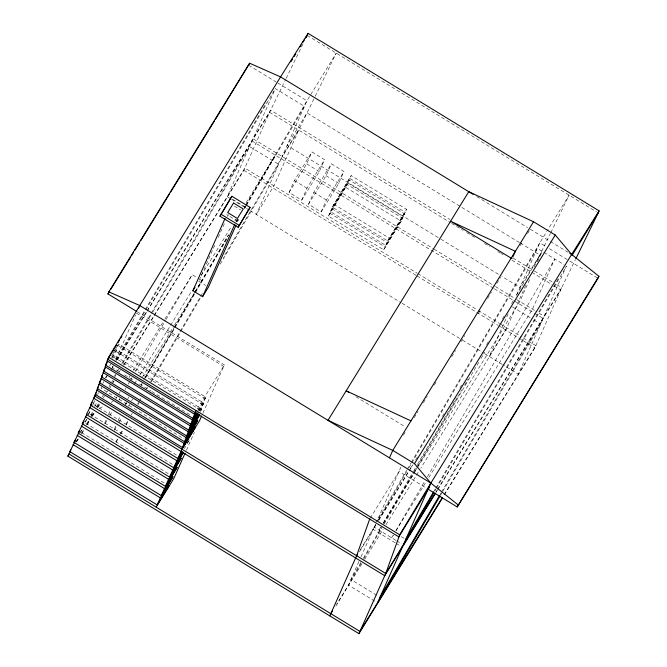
<?xml version="1.0" encoding="UTF-8"?>
<svg xmlns="http://www.w3.org/2000/svg" width="667" height="667" viewBox="0 0 667 667"><rect width="100%" height="100%" fill="white"/><g stroke="black" fill="none" stroke-linecap="round" stroke-linejoin="round"><path stroke-width="0.5" stroke-dasharray="3.33 2.5" d="M201.217 410.497L201.784 408.913L114.466 355.653L113.899 357.237L201.217 410.497L200.142 412.256M112.189 357.57L116.55 349.808L203.869 403.068L199.516 410.83M111.572 356.136L118.634 343.964L205.953 397.224L198.349 410.28M102.251 386.185L101.259 388.411L184.167 438.986M86.868 424.379L88.936 419.735M91.037 415.007L92.721 411.222M94.831 406.495L96.932 401.767M115.975 358.996L135.551 315.024M104.636 423.27L106.328 419.46M108.446 414.707L110.564 409.955M114.332 429.181L116.033 425.379M118.142 420.627L120.26 415.875M125.329 404.485L126.171 402.601M127.847 398.841L128.681 396.965M115.975 442.129L117.625 438.419M142.179 383.267L141.354 385.126L142.405 383.325M493.555 288.269L252.034 140.962L227.23 196.665L230.757 198.816M154.486 315.424L243.839 170.31L270.627 110.155L285.693 79.315M199.166 280.257L214.849 245.047M218.234 237.435L225.012 222.211M227.555 216.5L228.406 214.599M237.085 219.16L236.477 220.527L226.78 214.607M237.685 221.461L238.528 219.56M281.14 158.713L256.336 214.415L273.937 185.843L298.741 130.132L281.14 158.713L223.27 257.637M289.094 192.438L294.38 180.549L311.981 151.968L324.596 159.663L319.301 171.544L301.701 200.125L289.094 192.438L306.687 163.857L311.981 151.968M186.36 450.292L194.364 432.324M202.885 413.19L224.37 364.924L137.052 311.664M301.701 200.125L306.995 188.244L324.596 159.663M308.496 204.269L313.79 192.388L331.382 163.807L343.997 171.502L338.703 183.383L321.11 211.964L308.496 204.269L326.096 175.688L331.382 163.807M321.11 211.964L326.396 200.075L343.997 171.502M328.364 216.066L347.282 184.517L402.585 218.251L401.259 221.219L383.667 249.8L328.364 216.066L347.282 184.517M330.348 211.614L349.266 180.065L404.569 213.79L403.243 216.767L385.651 245.348L330.348 211.614L349.266 180.065M332.333 207.154L351.251 175.604L406.553 209.338L405.228 212.306L387.635 240.887L332.333 207.154L351.251 175.604M383.667 249.8L402.585 218.251M385.651 245.348L404.569 213.79M387.635 240.887L406.553 209.338M358.896 561.547L348.416 585.084L336.685 604.144M361.005 556.812L373.22 529.381L395.273 542.83M395.831 540.345L374.212 527.155L375.454 524.37M400.959 467.075L376.688 521.586L406.678 470.327M508.146 313.882L489.194 356.445L506.795 327.864M516.642 294.806L539.795 242.805L546.848 231.341M525.713 285.376L505.803 330.098L420.81 468.126M529.531 279.715L519.843 301.476L417.259 468.076M537.527 261.739L542.163 251.334L537.31 248.374L407.879 469.601M534.284 313.115L543.105 318.493L518.301 374.204L503.31 365.057M444.472 494.731L534.909 347.849L561.697 287.685L575.396 259.655M286.151 78.381L303.043 43.805M313.874 98.958L299.733 127.906L282.133 156.487L306.937 100.784L336.26 53.143L314.332 98.024M533.95 267.133L550.383 233.508M550.842 232.575L569.118 195.173L547.399 230.457M115.783 360.005L144.714 310.547M145.239 309.646L266.25 102.81M119.301 371.677L112.248 367.375L113.298 365.574M116.458 360.18L145.389 310.722M145.923 309.822L274.821 89.495M90.929 416.325L93.43 412.048M96.557 406.712L98.658 403.118M102.334 396.832L103.385 395.039M114.416 376.18L115.466 374.387M117.567 370.794L118.618 369.001M121.769 363.615L150.659 314.232M151.184 313.34L252.034 140.962M89.086 420.81L86.452 425.304L89.178 420.877M91.713 416.316L94.347 411.814M96.973 407.32L99.083 403.727M109.08 386.635L111.181 383.041M111.706 382.141L112.756 380.34M114.866 376.747L115.916 374.946M122.753 363.257L152.218 312.898M152.743 311.998L249.55 146.532L278.664 164.282L219.21 265.9M105.136 423.537L107.762 419.051M109.863 415.466L112.481 410.98M118.776 400.225L119.827 398.432M125.079 389.461L126.121 387.669M128.222 384.084L130.323 380.498M130.849 379.598L131.899 377.805M135.568 371.527L165.474 320.418M166 319.518L192.229 274.687L196.64 277.372M143.83 379.556L173.82 328.297M174.345 327.397L228.539 234.776M235.91 222.186L237.485 219.485M244.322 207.796L245.381 205.995M245.906 205.094L306.937 100.784L277.831 83.025M114.315 430.348L116.942 425.871M119.043 422.286L121.661 417.8M128.481 406.145L129.531 404.352M131.632 400.759L132.683 398.966M145.273 377.447L228.664 234.909M236.527 221.469L237.577 219.676M244.389 208.029L245.439 206.236M245.965 205.336L275.321 155.161L244.764 204.794M145.564 377.931L174.504 328.472M175.029 327.572L195.022 293.397M195.548 292.505L226.588 239.445M237.11 221.461L238.161 219.66M244.472 208.871L246.056 206.17M246.582 205.269L304.452 106.353L275.346 88.594L253.026 138.736L433.225 248.641M120.143 433.892L122.778 429.398M125.93 424.004L127.514 421.302M131.191 415.007L132.249 413.207M137.51 404.219L138.561 402.418M139.086 401.517L141.187 397.924M146.448 388.928L147.507 387.127M150.659 381.732L179.598 332.274M180.123 331.374L200.117 297.199M200.642 296.306L202.743 292.705M116.083 442.163L118.192 438.561M120.819 434.067L123.453 429.573M126.08 425.079L128.189 421.477M138.186 404.394L139.236 402.593M151.334 381.908L200.792 297.374M407.203 469.426L410.889 463.131M411.414 462.231L539.795 242.805L545.965 246.573M374.212 527.155L375.788 524.454M378.422 519.96L407.354 470.502M380.64 527.414L379.064 530.115L380.699 527.455M383.275 522.92L413.257 471.661M413.79 470.76L415.366 468.059M417.467 464.465L456.403 397.916M511.647 303.493L513.748 299.9M516.383 295.398L542.163 251.334M360.897 562.431L350.9 579.515L378.239 596.198M363.523 557.937L381.416 527.364M383.517 523.762L412.981 473.403M413.507 472.503L416.133 468.009M416.667 467.108L461.914 389.77M464.54 385.276L468.226 378.981M361.047 563.507L348.416 585.084L375.763 601.767M363.673 559.013L382.091 527.53M384.192 523.937L414.707 471.777M415.233 470.877L478.898 362.064M480.999 358.471L484.684 352.176M393.255 535.109L391.671 537.802L393.313 535.151M395.881 530.615L424.821 481.149M427.455 476.655L554.777 259.029L532.458 309.163L428.781 477.547M434.209 490.779L435.259 488.978M435.784 488.077L558.904 277.647M434.884 490.954L435.935 489.153M436.46 488.252L566.416 266.133L544.097 316.266L535.776 311.197M439.987 494.756L441.037 492.955M441.562 492.054L543.105 318.493M440.662 494.931L442.238 492.229M442.763 491.329L540.62 324.062L531.807 318.684M113.215 352.785L118.634 343.964M111.672 357.754L116.55 349.808M112.84 358.296L114.466 355.653M109.671 365.908L110.755 364.149M105.503 377.597L106.587 375.838M106.02 377.414L107.645 374.771M197.832 410.463L205.953 397.224M198.999 411.014L203.869 403.068M200.158 411.564L201.784 408.913M105.845 377.764L106.912 376.038M112.248 367.375L113.34 365.599M116.608 360.28L146.623 311.539M147.165 310.655L270.627 110.155L449.933 219.518M102.726 383.458L103.785 381.724M111.256 369.601L113.44 366.058M117.259 359.855L146.723 311.998M147.265 311.114L269.635 112.381L450.717 222.828M97.524 394.472L98.591 392.746M93.313 403.26L94.914 400.667M92.321 405.494L94.989 401.159M88.111 414.282L90.779 409.947M88.186 414.774L90.854 410.447M85.051 421.836L86.643 419.235M85.118 422.328L86.718 419.726M79.848 432.85L82.516 428.514M80.457 432.474L83.125 428.147M75.713 442.129L78.381 437.802M76.321 441.762L78.989 437.435M81.124 433.967L83.784 429.64M91.913 416.441L94.639 412.014M97.365 407.587L100.092 403.151M103.368 397.832L104.461 396.065M106.645 392.521L107.737 390.745M112.648 382.766L113.732 380.999M119.193 372.136L120.285 370.36M123.553 365.049L153.568 316.3M154.11 315.416L244.831 168.084L417.025 273.12M76.58 441.954L79.306 437.535M82.024 433.108L84.209 429.573M86.935 425.146L89.653 420.719M92.379 416.3L95.106 411.873M97.824 407.454L100.008 403.91M109.813 387.986L110.905 386.21M113.082 382.675L114.174 380.907M123.979 364.974L153.944 316.308M115.883 398.674L116.975 396.907M119.16 393.363L120.243 391.587M128.973 377.422L130.065 375.646M133.333 370.335L164.415 319.852M164.966 318.968L192.229 274.687M134.542 383.8L136.727 380.257M139.995 374.946L170.01 326.205M170.552 325.313L191.838 290.754M201.109 275.688L231.666 226.063M234.942 220.744L236.035 218.968M125.588 404.594L126.68 402.818M142.488 377.138L174.12 325.771M174.662 324.887L194.839 292.113M195.389 291.229L201.926 280.599L200.167 279.523M197.215 409.029L224.37 364.924M187.435 442.905L189.57 439.445L184.309 448.599M403.368 435.251L405.511 431.774M414.174 417.7L417.984 411.522M423.42 402.685L427.23 396.506M434.292 385.026L436.468 381.491M451.701 356.762L455.503 350.575M460.939 341.746L464.749 335.568M478.347 313.482L480.523 309.955M487.585 298.466L491.396 292.288M496.832 283.458L500.642 277.272M520.085 245.698L522.219 242.221M527.572 233.533L529.706 230.065M370.227 518.201L399.016 471.452L426.355 488.127M360.347 549.675L375.846 524.495M378.573 520.068L409.68 469.551M410.222 468.668L412.948 464.232M415.683 459.805L417.859 456.261M442.421 416.375L444.597 412.831M459.88 388.019L462.064 384.475M486.618 344.597L488.794 341.054M502.443 318.893L504.619 315.349M359.355 551.901L375.946 524.954M378.673 520.518L408.688 471.777M409.23 470.894L413.048 464.691M383.425 523.02L413.44 474.279M413.982 473.395L416.708 468.968M335.818 606.161L361.973 563.69M364.699 559.271L383.217 529.181M385.943 524.762L415.908 476.096M416.45 475.204L418.634 471.669M396.04 530.715L426.055 481.974M436.06 491.737L437.152 489.962M437.694 489.078L561.697 287.685L555.519 283.917M436.16 492.188L437.244 490.42M437.794 489.536L560.705 289.912L552.76 285.076M444.097 494.722L535.901 345.623L522.67 337.552M99.375 408.396L103.91 406.053M111.164 402.318L112.981 401.384M307.153 35.393L596.465 211.848M476.672 196.515L527.614 227.589M530.248 229.19L549.616 241.004M550.492 241.546L568.101 252.284M248.724 65.274L276.063 81.949M549.491 248.724L567.133 259.488M569.776 261.097L598.007 278.314M543.847 252.359L563.923 264.607M519.435 242.546L307.02 112.99L287.085 145.373L439.953 238.611M520.327 243.088L539.878 255.011L519.935 287.394L502.159 276.555M513.031 258.004L531.699 269.393M534.35 271.01L554.636 283.383M451.609 223.37L463.156 230.423M466.717 232.591L475.604 238.011M484.492 243.43L489.82 246.682M497.824 251.559L500.492 253.185M501.376 253.727L503.151 254.811M512.039 260.238L551.884 284.534M349.925 178.573L405.228 212.306M440.837 239.153L501.276 276.013M347.941 183.033L403.243 216.767M345.956 187.485L401.259 221.219M306.687 163.857L319.301 171.544M326.096 175.688L338.703 183.383M434.109 249.183L494.547 286.043M495.439 286.585L514.991 298.516M516.608 299.5L534.951 310.689M494.447 288.811L533.4 312.573M512.398 306.853L530.924 318.151M333.65 204.185L388.953 237.919M294.38 180.549L306.995 188.244M313.79 192.388L326.396 200.075M331.666 208.638L386.968 242.371M329.681 213.098L384.984 246.832M417.917 273.662L477.464 309.98M478.356 310.522L499.683 323.528M500.575 324.07L521.786 337.01M243.839 170.31L416.108 275.388M417 275.93L497.807 325.221M498.699 325.763L534.909 347.849M232.691 199.366L247.432 208.354M231.641 199.358L249.283 210.113M250.167 210.655L401.209 302.776M402.093 303.318L461.647 339.645M462.531 340.187L483.867 353.193M484.751 353.735L502.426 364.515M234.409 206.153L240.579 209.922M198.749 281.207L205.803 285.518M355.836 396.698L405.011 426.697M136.385 313.156L223.712 366.416M118.067 345.548L205.386 398.808M115.983 351.392L203.302 404.652M401.384 536.643L404.035 538.261M124.596 374.904L134.3 380.824M139.586 384.05L151.059 391.045M151.934 391.579L166.05 400.192M166.933 400.725L191.629 415.791M396.665 540.854L401.651 543.897M396.148 543.372L401.442 546.598M93.98 404.752L177.772 455.861M89.845 414.04L173.637 465.149M85.709 423.32L169.51 474.429M81.582 432.608L165.374 483.717"/><path stroke-width="1" d="M95.731 394.189L90.512 405.236L177.839 458.496L181.974 449.216L194.964 428.031L195.531 426.446L182.533 447.632L95.214 394.372L97.816 388.344M182.533 447.632L184.059 443.372L197.615 420.602L184.617 441.787L97.299 388.527L99.9 382.499M184.617 441.787L186.143 437.527L199.7 414.757L186.702 435.943L99.383 382.683L102.526 375.771M198.533 414.207L188.786 430.098L101.467 376.838L104.611 369.927M197.916 412.773L190.87 424.254L103.552 370.994L106.153 364.966M196.206 413.106L192.955 418.409L105.636 365.149L108.629 357.262L139.778 305.536L280.557 76.897L308.062 33.35L599.133 210.88L575.854 258.721M186.702 435.943L188.227 431.682L198.516 414.907M188.786 430.098L190.312 425.838L197.891 413.473M190.87 424.254L192.396 419.993L196.723 412.931M192.955 418.409L195.948 410.522M329.823 615.899L356.612 555.736L369.685 519.084M136.168 311.13L107.937 293.914L108.854 291.871L249.633 63.232L280.557 76.897L473.161 194.372M442.288 498.274L358.938 633.65L67.867 456.12L70.452 451.292M167.909 488.094L168.901 485.868L157.17 504.919L69.852 451.659L75.121 441.137M157.17 504.919L160.313 497.865L173.036 476.58L161.306 495.631L73.979 442.371L79.256 431.857M83.925 421.702L78.114 433.091L165.433 486.351L177.164 467.3L164.441 488.577L161.306 495.631M165.433 486.351L168.576 479.298L181.299 458.012L169.568 477.063L82.249 423.803L86.993 414.149M91.654 404.002L86.385 414.524L173.703 467.784L183.3 452.193M138.611 308.162L139.778 305.536L108.854 291.871M249.633 63.232L215.433 119.335M219.952 216.183L231.874 196.265L250.075 207.37L238.161 227.289L219.952 216.183L221.002 214.482M231.874 196.265L222.053 212.781M235.993 225.271L208.446 287.127L202.585 296.657L192.88 290.737L225.079 218.409M307.462 34.709L308.062 33.35M202.585 296.657L234.784 224.329M238.161 227.289L250.075 207.37M169.568 477.063L172.711 470.01L183.375 452.693M173.703 467.784L176.847 460.73L182.174 452.068M185.101 453.135L173.77 478.564L156.178 507.145M201.634 415.991L199.566 420.635L181.974 449.216M389.47 457.837L392.771 450.408L533.55 221.769L555.252 235.001L571.627 254.435L598.916 276.271L598.007 278.314L457.228 506.953L428.122 489.203M512.89 256.87L515.366 251.301L450.584 221.227L512.064 258.729M599.133 210.88L571.627 254.435L430.849 483.075L399.7 534.792L385.718 573.487L358.938 633.65M402.326 547.132L377.522 602.843L440.137 495.831M457.228 506.953L598.916 276.271M306.245 37.26L307.153 35.393L305.528 38.036M405.794 539.336L433.683 491.679M433.833 492.746L403.318 544.906L430.849 483.075L414.474 463.64L392.771 450.408L327.989 420.335L468.768 191.696L533.55 221.769M380.007 597.273L439.453 495.656M105.636 365.149L107.262 362.498M103.552 370.994L105.178 368.342M101.467 376.838L102.551 375.071M99.383 382.683L101.009 380.032M97.299 388.527L98.382 386.76M95.214 394.372L96.298 392.605M107.937 293.914L109.58 291.254M110.672 289.486L130.315 257.579M131.407 255.811L133.583 252.259M134.676 250.492L139.586 242.513M140.679 240.745L169.601 193.772M170.694 192.004L208.346 130.849M209.43 129.081L214.34 121.102M116.408 345.189L107.72 359.305L398.791 536.835L429.756 486.543M118.042 342.538L119.668 339.895M120.752 338.127L121.844 336.368M290.862 61.856L292.488 59.213M294.122 56.562L295.748 53.919M300.092 46.857L301.184 45.098M302.81 42.446L304.444 39.803M95.715 394.222L94.647 395.956L385.718 573.487L434.967 493.505M95.79 394.714L93.655 398.182L384.726 575.713L435.609 493.08M90.512 405.236L92.113 402.643M82.249 423.803L83.85 421.21M78.648 432.224L79.715 430.49M73.979 442.371L75.579 439.778M69.852 451.659L70.91 449.925M67.867 456.12L68.951 454.344M192.88 290.737L195.014 287.269M177.839 458.496L182.099 451.567M356.612 555.736L357.679 554.002M414.474 463.64L555.252 235.001M330.815 613.665L332.416 611.072M572.161 255.269L598.224 212.923M442.454 497.382L359.93 631.424L68.859 453.885M410.955 420.877L346.173 390.804L348.808 392.413M569.868 253.36L571.627 254.435M220.86 214.14L239.069 225.246M139.778 305.536L430.849 483.075L458.137 504.911M108.629 357.262L399.7 534.792M107.154 360.88L194.481 414.14M105.069 366.725L192.396 419.993M102.985 372.57L190.312 425.838M100.9 378.422L188.227 431.682M98.816 384.267L186.143 437.527M96.732 390.112L184.059 443.372M89.52 407.462L176.847 460.73M85.393 416.75L172.711 470.01M81.257 426.038L168.576 479.298M77.122 435.318L164.441 488.577M72.986 444.606L160.313 497.865M233.55 203.035L227.689 212.565L237.385 218.484L243.255 208.954L233.55 203.035"/></g></svg>
